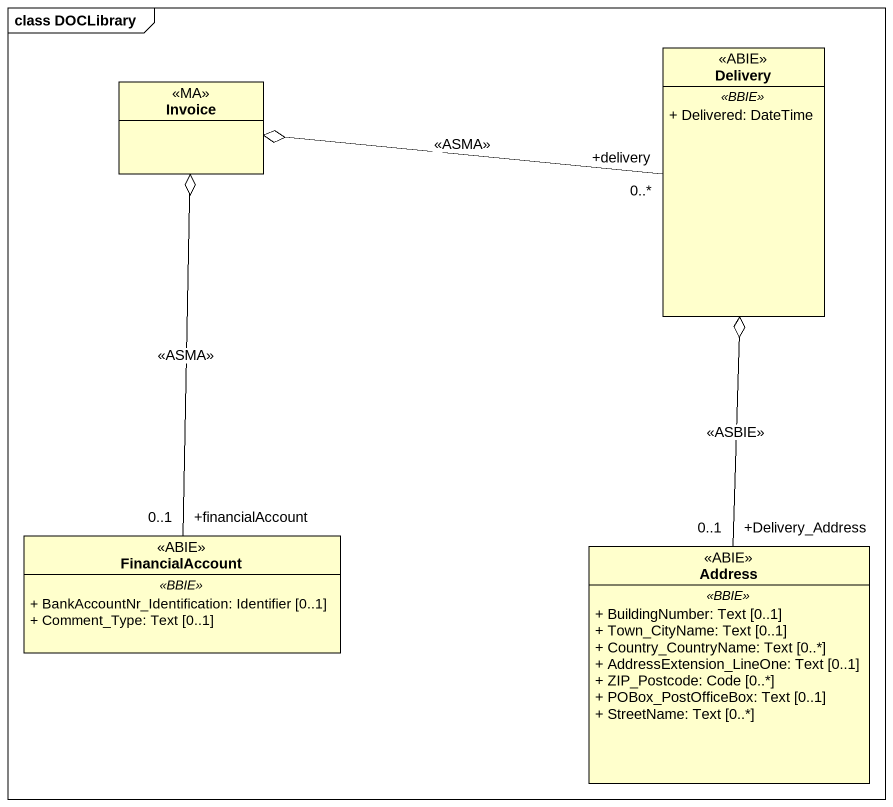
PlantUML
@startuml
mainframe class DOCLibrary
hide circle
hide empty members
skinparam classAttributeIconSize 0
class Invoice <<MA>>
class Delivery <<ABIE>> {
  .. <<BBIE>> ..
  + Delivered: DateTime
}
class FinancialAccount <<ABIE>> {
  .. <<BBIE>> ..
  + BankAccountNr_Identification: Identifier [0..1]
  + Comment_Type: Text [0..1]
}
class Address <<ABIE>> {
  .. <<BBIE>> ..
  + BuildingNumber: Text [0..1]
  + Town_CityName: Text [0..1]
  + Country_CountryName: Text [0..*]
  + AddressExtension_LineOne: Text [0..1]
  + ZIP_Postcode: Code [0..*]
  + POBox_PostOfficeBox: Text [0..1]
  + StreetName: Text [0..*]
}
Delivery "+delivery\n0..*" -left-o Invoice : <<ASMA>>
Delivery o-- "+Delivery_Address\n0..1" Address : <<ASBIE>>
FinancialAccount "+financialAccount\n0..1" -up-o Invoice : <<ASMA>>
@enduml
